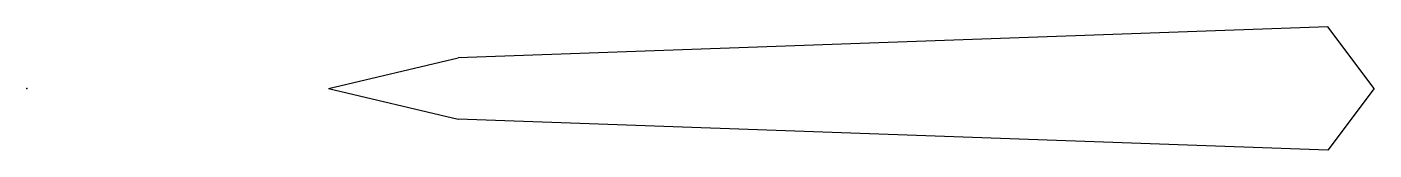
# Model space of a CAD drawing. Header units: millimetres. Extents: x 0 to 863, y -39 to 39.
import ezdxf

# ---------------------------------------------------------------- set-up
doc = ezdxf.new("R2010")
doc.units = ezdxf.units.MM
doc.header["$MEASUREMENT"] = 0

msp = doc.modelspace()

# ---------------------------------------------------------------- linework, layer by layer
for p, q in [((833.82, 39.5), (276.36, 19.75)), ((863.45, 0), (833.82, 39.5)), ((193.26, 0), (276.36, 19.75)), ((193.26, 0), (276.36, -19.75)), ((863.45, 0), (833.82, -39.5)), ((833.82, -39.5), (276.36, -19.75))]:
    msp.add_line(p, q)
msp.add_point((0, 0))

doc.saveas('drawing.dxf')
